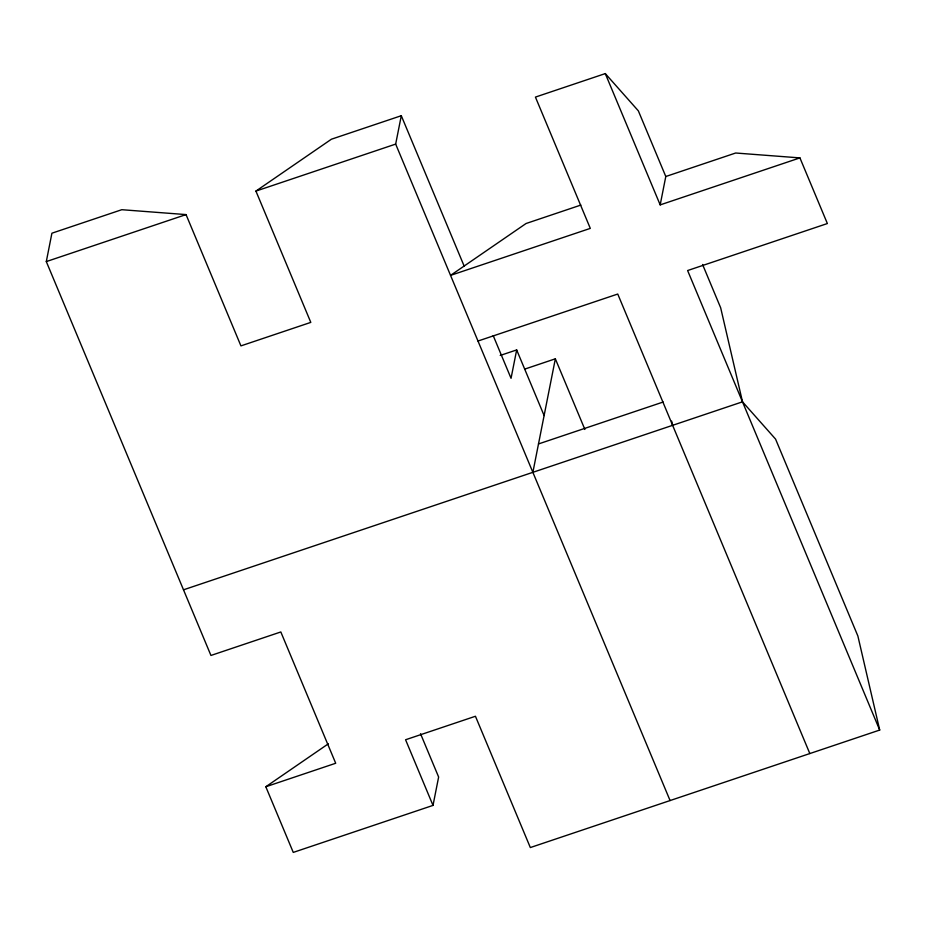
<?xml version="1.0" encoding="UTF-8"?>
<svg xmlns="http://www.w3.org/2000/svg" width="926" height="926" viewBox="0 0 926 926"><rect width="100%" height="100%" fill="white"/><g stroke="black" fill="none" stroke-linecap="round" stroke-linejoin="round"><path stroke-width="1.39" d="M420.52 733.705L438.635 777.03L433.009 805.4L293.264 852.406L265.82 786.753L335.698 763.255L280.821 631.96L210.943 655.458L46.3 261.583L51.914 233.202L121.792 209.704L186.045 214.589L240.934 345.884L310.8 322.387L255.923 191.092L331.415 139.213L401.294 115.715L464.25 266.329M670.077 800.562L395.668 144.097L401.294 115.715M500.225 355.445L516.673 349.924L511.048 378.306L493.222 335.652M532.878 472.329L555.345 358.813L525.204 368.953M433.009 805.4L405.576 739.758L475.443 716.261L530.332 847.556L879.7 730.058L687.613 270.542L827.369 223.536L799.925 157.895L660.18 204.889L665.794 176.507L638.35 110.865L605.291 73.594L535.425 97.091L590.302 228.386L450.557 275.381L526.049 223.513L580.845 205.074M265.82 786.753L328.348 743.798M46.3 261.583L186.045 214.589M255.923 191.092L395.668 144.097M665.794 176.507L735.672 153.01L799.925 157.895M477.99 341.034L617.746 294.04L809.822 753.556M538.492 443.948L663.166 402.023M183.498 589.816L742.502 401.826L775.56 439.098L857.881 636.035L879.7 730.058M702.568 264.477L720.671 307.802L742.502 401.826M605.291 73.594L660.18 204.889M555.345 358.813L584.885 429.456M516.673 349.924L544.118 415.566M671.651 421.122L672.623 425.323"/></g></svg>
